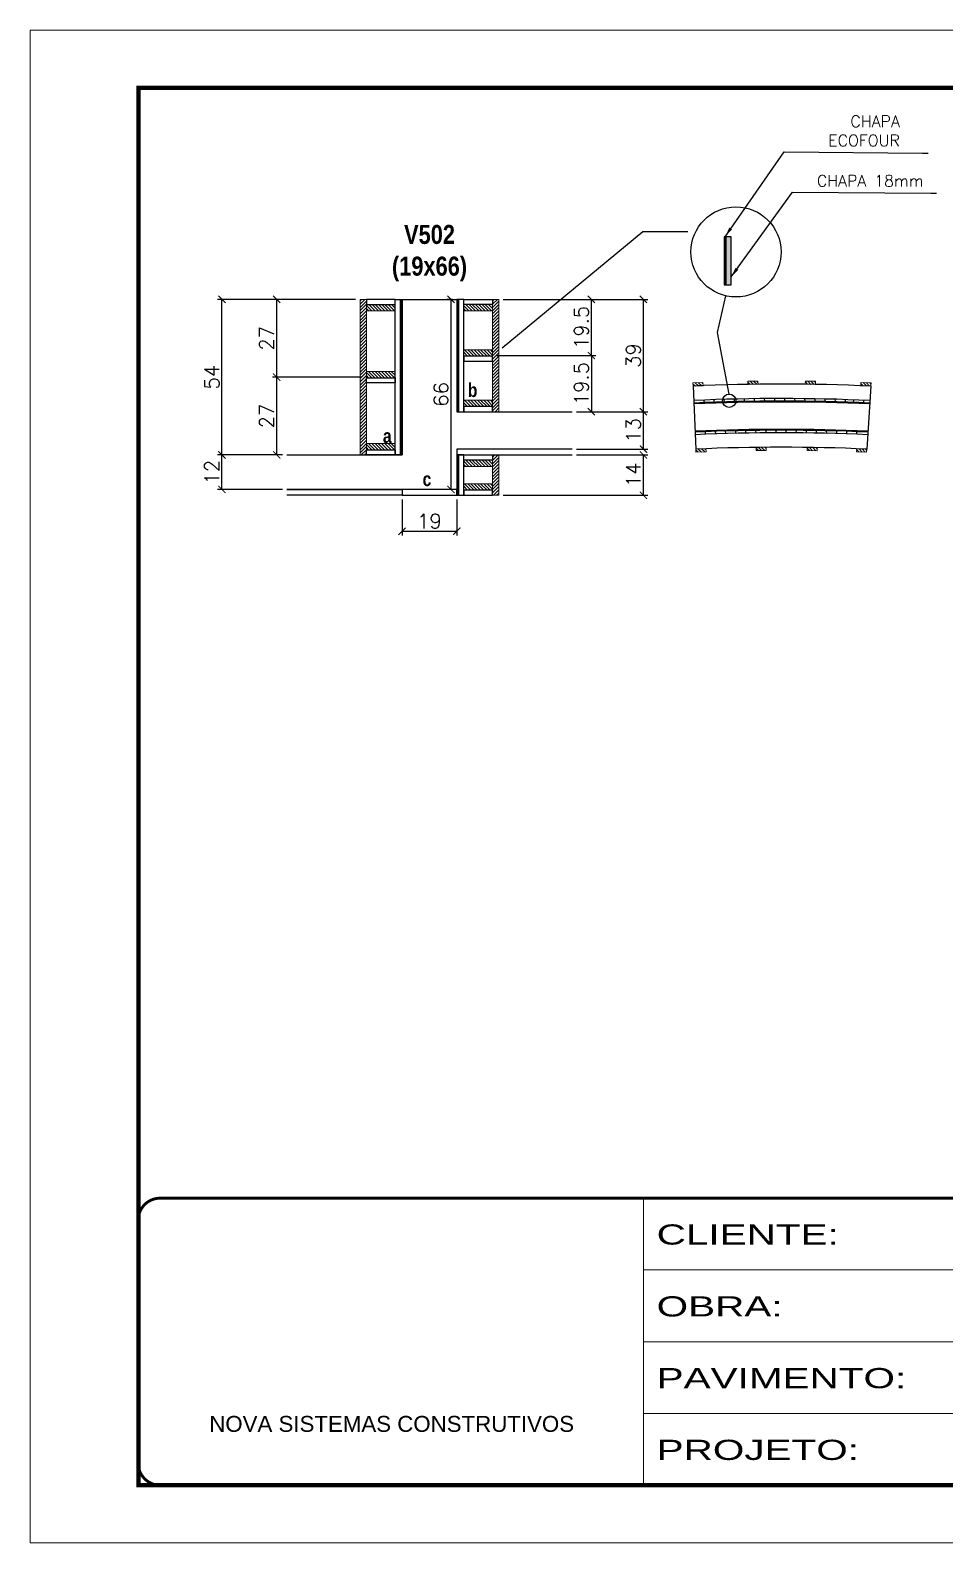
# Model space of a CAD drawing. Extents: x 3309 to 9563, y -2522 to 14608.
# Drawn here: x 4908 to 5543, y 6666 to 7716 of the extents above; entities that cross this region are included whole.
import ezdxf

# ---------------------------------------------------------------- set-up
doc = ezdxf.new("R2010")
doc.units = 0
doc.header["$PDMODE"] = 35
doc.header["$PDSIZE"] = -10
doc.linetypes.add('CONTINUO', pattern=[0])
doc.linetypes.add('DASHED', pattern=[0.75, 0.5, -0.25])
for name, color, linetype, lineweight in [('CONCRETO', 251, 'Continuous', 25), ('contorno de painel', 7, 'Continuous', 13), ('Folhas', 255, 'Continuous', 9), ('Hachura', 251, 'Continuous', 9), ('Madeira', 126, 'Continuous', 18), ('SARRAFO DE PRESSAO', 251, 'DASHED', 9)]:
    doc.layers.add(name, color=color, linetype=linetype, lineweight=lineweight)
for name, color, linetype in [('COTA', 241, 'Continuous'), ('Cota Seção (2x)', 4, 'Continuous'), ('detalhes', 4, 'Continuous'), ('NOMENCLATURA', 7, 'Continuous'), ('Painéis', 200, 'Continuous')]:
    doc.layers.add(name, color=color, linetype=linetype)
doc.styles.add('ARIAL', font='arial.ttf')
doc.styles.add('COTA TECNICA', font='techl___.ttf', dxfattribs={"height": 10})
doc.styles.add('Romans', font='romans.shx')
doc.styles.add('TECNICA', font='techb___.ttf', dxfattribs={"height": 10})
doc.styles.add('Tecnologia', font='')
doc.styles.get('Tecnologia').set_extended_font_data('Forgotten Futurist')
doc.dimstyles.new('Cota Seção (2x)', dxfattribs={"dimtxt": 10, "dimasz": 5, "dimexe": 3, "dimexo": 3, "dimgap": 2, "dimtad": 3, "dimdec": 1, "dimlfac": 0.5, "dimzin": 12, "dimdsep": 46, "dimtxsty": 'Romans', "dimblk": 'ARCHTICK', "dimcen": 0, "dimclrd": 4, "dimclre": 4, "dimclrt": 1, "dimadec": 1, "dimazin": 3, "dimtfac": 1, "dimtdec": 1, "dimtmove": 0, "dimatfit": 3, "dimldrblk": 'OBLIQUE', "dimfxl": 1, "dimtolj": 1, "dimtzin": 12, "dimarcsym": 0})
doc.dimstyles.new('PAINEL', dxfattribs={"dimtxt": 10, "dimasz": 3, "dimexe": 3, "dimexo": 3, "dimgap": 3, "dimtad": 1, "dimdec": 1, "dimzin": 12, "dimdsep": 46, "dimtxsty": 'COTA TECNICA', "dimblk1": 'OBLIQUE', "dimblk2": 'OBLIQUE', "dimsah": 1, "dimcen": 0.9, "dimclrd": 4, "dimclre": 4, "dimclrt": 240, "dimadec": 1, "dimazin": 3, "dimtfac": 1, "dimtdec": 1, "dimtmove": 0, "dimatfit": 3, "dimfxl": 1, "dimtolj": 1, "dimtzin": 12, "dimarcsym": 0})
pattern_1 = [(315, (28126.947, -708.0763), (1.12253202, 1.12253202), [])]
pattern_2 = [(225, (-3092.9148, -15442.2506), (1.12253202, -1.12253202), [])]

# ---------------------------------------------------------------- blocks, each defined once
blk = doc.blocks.new('9999999999')
at = {"color": 30, "linetype": 'CONTINUO'}
for p, q in [((98564.6, 34230.2), (98564.6, 34429.4)), ((98564.6, 34379.6), (99584, 34379.6)), ((98564.6, 34329.8), (99488, 34329.8)), ((98564.6, 34280), (99488, 34280))]:
    blk.add_line(p, q, dxfattribs=at)
at = {"color": 30, "linetype": 'CONTINUO', "const_width": 2}
blk.add_lwpolyline([(99584, 34230.2), (99584, 34414.4, 0.414214), (99569, 34429.4), (98229, 34429.4, 0.414214), (98214, 34414.4), (98214, 34245.2, 0.414214), (98229, 34230.2), (99584, 34230.2)], format="xyb", dxfattribs=at)
at = {"layer": 'Folhas'}
blk.add_lwpolyline([(98139, 34190.2), (99624, 34190.2), (99624, 35240.2), (98139, 35240.2)], close=True, dxfattribs=at)
at = {"layer": 'Folhas', "color": 30, "const_width": 3}
blk.add_lwpolyline([(98214, 34230.2), (99584, 34230.2), (99584, 35200.2), (98214, 35200.2)], close=True, dxfattribs=at)
at = {"color": 7, "linetype": 'Continuous', "ltscale": 5, "style": 'ARIAL'}
blk.add_text('NOVA SISTEMAS CONSTRUTIVOS', height=11.059, dxfattribs=at).set_placement((98263.2, 34267.2))
at = {"layer": 'Folhas', "color": 7, "style": 'Tecnologia', "width": 1.5}
for s, p in [('CLIENTE:', (98573.7, 34397.2)), ('OBRA:', (98573.7, 34347.3)), ('PAVIMENTO:', (98573.7, 34297.5)), ('PROJETO:', (98573.7, 34247.7))]:
    blk.add_text(s, height=14, dxfattribs=at).set_placement(p)
blk = doc.blocks.new('_ArchTick')
at = {"color": 0, "linetype": 'ByBlock', "const_width": 0.15}
blk.add_lwpolyline([(-0.5, -0.5), (0.5, 0.5)], dxfattribs=at)
blk = doc.blocks.new('*D1700')
at = {"layer": 'COTA', "color": 4, "lineweight": -2, "transparency": 16777216}
for p, q in [((5286.9, 7421.6), (5336.4, 7421.6)), ((5333.4, 7393.6), (5333.4, 7421.6)), ((5236.1, 7393.6), (5336.4, 7393.6))]:
    blk.add_line(p, q, dxfattribs=at)
at = {"layer": 'Defpoints', "color": 0, "transparency": 16777216}
for p in [(5283.9, 7421.6), (5333.4, 7421.6), (5233.1, 7393.6)]:
    blk.add_point(p, dxfattribs=at)
at = {"layer": 'COTA', "color": 4, "lineweight": -2, "transparency": 16777216, "xscale": 5, "yscale": 5, "zscale": 5}
for p, rotation in [((5333.4, 7421.6), 90), ((5333.4, 7393.6), 270)]:
    blk.add_blockref('_ArchTick', p, dxfattribs=dict(at, rotation=rotation))
at = {"layer": 'COTA', "color": 1, "transparency": 16777216, "insert": (5326.4, 7407.8), "char_height": 10, "attachment_point": 5, "rotation": 90, "style": 'Romans'}
blk.add_mtext('\\A1;14', dxfattribs=at)
blk = doc.blocks.new('_Oblique')
at = {"color": 0, "linetype": 'ByBlock', "lineweight": -2}
blk.add_line((-0.5, -0.5), (0.5, 0.5), dxfattribs=at)
blk = doc.blocks.new('*D1701')
at = {"layer": 'COTA', "color": 4, "lineweight": -2, "transparency": 16777216}
for p, q in [((5286.9, 7451.6), (5336.4, 7451.6)), ((5333.4, 7425.6), (5333.4, 7451.6)), ((5286.9, 7425.6), (5336.4, 7425.6))]:
    blk.add_line(p, q, dxfattribs=at)
at = {"layer": 'Defpoints', "color": 0, "transparency": 16777216}
for p in [(5283.9, 7451.6), (5333.4, 7451.6), (5283.9, 7425.6)]:
    blk.add_point(p, dxfattribs=at)
at = {"layer": 'COTA', "color": 4, "lineweight": -2, "transparency": 16777216, "xscale": 5, "yscale": 5, "zscale": 5}
for p, rotation in [((5333.4, 7451.6), 90), ((5333.4, 7425.6), 270)]:
    blk.add_blockref('_ArchTick', p, dxfattribs=dict(at, rotation=rotation))
at = {"layer": 'COTA', "color": 1, "transparency": 16777216, "insert": (5326.4, 7438.6), "char_height": 10, "attachment_point": 5, "rotation": 90, "style": 'Romans'}
blk.add_mtext('\\A1;13', dxfattribs=at)
blk = doc.blocks.new('*D1702')
at = {"layer": 'COTA', "color": 4, "lineweight": -2, "transparency": 16777216}
for p, q in [((5236.1, 7529.6), (5336.4, 7529.6)), ((5333.4, 7451.6), (5333.4, 7529.6)), ((5286.9, 7451.6), (5336.4, 7451.6))]:
    blk.add_line(p, q, dxfattribs=at)
at = {"layer": 'Defpoints', "color": 0, "transparency": 16777216}
for p in [(5233.1, 7529.6), (5333.4, 7529.6), (5283.9, 7451.6)]:
    blk.add_point(p, dxfattribs=at)
at = {"layer": 'COTA', "color": 4, "lineweight": -2, "transparency": 16777216, "xscale": 5, "yscale": 5, "zscale": 5}
for p, rotation in [((5333.4, 7529.6), 90), ((5333.4, 7451.6), 270)]:
    blk.add_blockref('_ArchTick', p, dxfattribs=dict(at, rotation=rotation))
at = {"layer": 'COTA', "color": 1, "transparency": 16777216, "insert": (5326.4, 7490.6), "char_height": 10, "attachment_point": 5, "rotation": 90, "style": 'Romans'}
blk.add_mtext('\\A1;39', dxfattribs=at)
blk = doc.blocks.new('*D1703')
at = {"layer": 'COTA', "color": 4, "lineweight": -2, "transparency": 16777216}
for p, q in [((5200.9, 7529.6), (5196.9, 7529.6)), ((5199.9, 7397.6), (5199.9, 7529.6)), ((5200.9, 7397.6), (5196.9, 7397.6))]:
    blk.add_line(p, q, dxfattribs=at)
at = {"layer": 'Defpoints', "color": 0, "transparency": 16777216}
for p in [(5199.9, 7529.6), (5203.9, 7529.6), (5203.9, 7397.6)]:
    blk.add_point(p, dxfattribs=at)
at = {"layer": 'COTA', "color": 4, "lineweight": -2, "transparency": 16777216, "xscale": 5, "yscale": 5, "zscale": 5}
for p, rotation in [((5199.9, 7529.6), 90), ((5199.9, 7397.6), 270)]:
    blk.add_blockref('_ArchTick', p, dxfattribs=dict(at, rotation=rotation))
at = {"layer": 'COTA', "color": 1, "transparency": 16777216, "insert": (5192.9, 7463.6), "char_height": 10, "attachment_point": 5, "rotation": 90, "style": 'Romans'}
blk.add_mtext('\\A1;66', dxfattribs=at)
blk = doc.blocks.new('*D1704')
at = {"layer": 'COTA', "color": 4, "lineweight": -2, "transparency": 16777216}
for p, q in [((5165.9, 7390.6), (5165.9, 7365.6)), ((5203.9, 7390.6), (5203.9, 7365.6)), ((5165.9, 7368.6), (5203.9, 7368.6))]:
    blk.add_line(p, q, dxfattribs=at)
at = {"layer": 'Defpoints', "color": 0, "transparency": 16777216}
for p in [(5165.9, 7393.6), (5203.9, 7393.6), (5203.9, 7368.6)]:
    blk.add_point(p, dxfattribs=at)
at = {"layer": 'COTA', "color": 4, "lineweight": -2, "transparency": 16777216, "xscale": 5, "yscale": 5, "zscale": 5, "rotation": 180}
blk.add_blockref('_ArchTick', (5165.9, 7368.6), dxfattribs=at)
at = {"layer": 'COTA', "color": 4, "lineweight": -2, "transparency": 16777216, "xscale": 5, "yscale": 5, "zscale": 5}
blk.add_blockref('_ArchTick', (5203.9, 7368.6), dxfattribs=at)
at = {"layer": 'COTA', "color": 1, "transparency": 16777216, "insert": (5184.9, 7375.6), "char_height": 10, "attachment_point": 5, "style": 'Romans'}
blk.add_mtext('\\A1;19', dxfattribs=at)
blk = doc.blocks.new('*D1705')
at = {"layer": 'COTA', "color": 4, "lineweight": -2, "transparency": 16777216}
for p, q in [((5231.7, 7490.6), (5300.3, 7490.6)), ((5297.3, 7490.6), (5297.3, 7451.6)), ((5286.9, 7451.6), (5300.3, 7451.6))]:
    blk.add_line(p, q, dxfattribs=at)
at = {"layer": 'Defpoints', "color": 0, "transparency": 16777216}
for p in [(5228.7, 7490.6), (5283.9, 7451.6), (5297.3, 7451.6)]:
    blk.add_point(p, dxfattribs=at)
at = {"layer": 'COTA', "color": 4, "lineweight": -2, "transparency": 16777216, "xscale": 5, "yscale": 5, "zscale": 5}
for p, rotation in [((5297.3, 7490.6), 90), ((5297.3, 7451.6), 270)]:
    blk.add_blockref('_ArchTick', p, dxfattribs=dict(at, rotation=rotation))
at = {"layer": 'COTA', "color": 1, "transparency": 16777216, "insert": (5290.3, 7471.1), "char_height": 10, "attachment_point": 5, "rotation": 90, "style": 'Romans'}
blk.add_mtext('\\A1;19.5', dxfattribs=at)
blk = doc.blocks.new('*D1706')
at = {"layer": 'COTA', "color": 4, "lineweight": -2, "transparency": 16777216}
for p, q in [((5236.1, 7529.6), (5300.3, 7529.6)), ((5297.3, 7490.6), (5297.3, 7529.6)), ((5231.7, 7490.6), (5300.3, 7490.6))]:
    blk.add_line(p, q, dxfattribs=at)
at = {"layer": 'Defpoints', "color": 0, "transparency": 16777216}
for p in [(5233.1, 7529.6), (5297.3, 7529.6), (5228.7, 7490.6)]:
    blk.add_point(p, dxfattribs=at)
at = {"layer": 'COTA', "color": 4, "lineweight": -2, "transparency": 16777216, "xscale": 5, "yscale": 5, "zscale": 5}
for p, rotation in [((5297.3, 7529.6), 90), ((5297.3, 7490.6), 270)]:
    blk.add_blockref('_ArchTick', p, dxfattribs=dict(at, rotation=rotation))
at = {"layer": 'COTA', "color": 1, "transparency": 16777216, "insert": (5290.3, 7510.1), "char_height": 10, "attachment_point": 5, "rotation": 90, "style": 'Romans'}
blk.add_mtext('\\A1;19.5', dxfattribs=at)
blk = doc.blocks.new('*D1707')
at = {"layer": 'COTA', "color": 4, "lineweight": -2, "transparency": 16777216}
for p, q in [((5082.9, 7421.6), (5037.9, 7421.6)), ((5040.9, 7397.6), (5040.9, 7421.6)), ((5082.9, 7397.6), (5037.9, 7397.6))]:
    blk.add_line(p, q, dxfattribs=at)
at = {"layer": 'Defpoints', "color": 0, "transparency": 16777216}
for p in [(5040.9, 7421.6), (5085.9, 7421.6), (5085.9, 7397.6)]:
    blk.add_point(p, dxfattribs=at)
at = {"layer": 'COTA', "color": 4, "lineweight": -2, "transparency": 16777216, "xscale": 5, "yscale": 5, "zscale": 5}
for p, rotation in [((5040.9, 7421.6), 90), ((5040.9, 7397.6), 270)]:
    blk.add_blockref('_ArchTick', p, dxfattribs=dict(at, rotation=rotation))
at = {"layer": 'COTA', "color": 1, "transparency": 16777216, "insert": (5033.9, 7409.6), "char_height": 10, "attachment_point": 5, "rotation": 90, "style": 'Romans'}
blk.add_mtext('\\A1;12', dxfattribs=at)
blk = doc.blocks.new('*D1708')
at = {"layer": 'COTA', "color": 4, "lineweight": -2, "transparency": 16777216}
for p, q in [((5133.7, 7529.6), (5037.9, 7529.6)), ((5040.9, 7421.6), (5040.9, 7529.6)), ((5082.9, 7421.6), (5037.9, 7421.6))]:
    blk.add_line(p, q, dxfattribs=at)
at = {"layer": 'Defpoints', "color": 0, "transparency": 16777216}
for p in [(5040.9, 7529.6), (5136.7, 7529.6), (5085.9, 7421.6)]:
    blk.add_point(p, dxfattribs=at)
at = {"layer": 'COTA', "color": 4, "lineweight": -2, "transparency": 16777216, "xscale": 5, "yscale": 5, "zscale": 5}
for p, rotation in [((5040.9, 7529.6), 90), ((5040.9, 7421.6), 270)]:
    blk.add_blockref('_ArchTick', p, dxfattribs=dict(at, rotation=rotation))
at = {"layer": 'COTA', "color": 1, "transparency": 16777216, "insert": (5033.9, 7475.6), "char_height": 10, "attachment_point": 5, "rotation": 90, "style": 'Romans'}
blk.add_mtext('\\A1;54', dxfattribs=at)
blk = doc.blocks.new('*D1709')
at = {"layer": 'COTA', "color": 4, "lineweight": -2, "transparency": 16777216}
for p, q in [((5138.1, 7475.6), (5075.9, 7475.6)), ((5078.9, 7421.6), (5078.9, 7475.6)), ((5082.9, 7421.6), (5075.9, 7421.6))]:
    blk.add_line(p, q, dxfattribs=at)
at = {"layer": 'Defpoints', "color": 0, "transparency": 16777216}
for p in [(5078.9, 7475.6), (5141.1, 7475.6), (5085.9, 7421.6)]:
    blk.add_point(p, dxfattribs=at)
at = {"layer": 'COTA', "color": 4, "lineweight": -2, "transparency": 16777216, "xscale": 5, "yscale": 5, "zscale": 5}
for p, rotation in [((5078.9, 7475.6), 90), ((5078.9, 7421.6), 270)]:
    blk.add_blockref('_ArchTick', p, dxfattribs=dict(at, rotation=rotation))
at = {"layer": 'COTA', "color": 1, "transparency": 16777216, "insert": (5071.9, 7448.6), "char_height": 10, "attachment_point": 5, "rotation": 90, "style": 'Romans'}
blk.add_mtext('\\A1;27', dxfattribs=at)
blk = doc.blocks.new('*D1710')
at = {"layer": 'COTA', "color": 4, "lineweight": -2, "transparency": 16777216}
for p, q in [((5133.7, 7529.6), (5075.9, 7529.6)), ((5078.9, 7475.6), (5078.9, 7529.6)), ((5138.1, 7475.6), (5075.9, 7475.6))]:
    blk.add_line(p, q, dxfattribs=at)
at = {"layer": 'Defpoints', "color": 0, "transparency": 16777216}
for p in [(5078.9, 7529.6), (5136.7, 7529.6), (5141.1, 7475.6)]:
    blk.add_point(p, dxfattribs=at)
at = {"layer": 'COTA', "color": 4, "lineweight": -2, "transparency": 16777216, "xscale": 5, "yscale": 5, "zscale": 5}
for p, rotation in [((5078.9, 7529.6), 90), ((5078.9, 7475.6), 270)]:
    blk.add_blockref('_ArchTick', p, dxfattribs=dict(at, rotation=rotation))
at = {"layer": 'COTA', "color": 1, "transparency": 16777216, "insert": (5071.9, 7502.6), "char_height": 10, "attachment_point": 5, "rotation": 90, "style": 'Romans'}
blk.add_mtext('\\A1;27', dxfattribs=at)

msp = doc.modelspace()

# ---------------------------------------------------------------- hatches: boundary and pattern name
at = {"layer": 'Hachura'}
h = msp.add_hatch(color=256, dxfattribs=at)
h.dxf.hatch_style = 1
h.paths.add_polyline_path([(5394.24, 7573.07), (5390.64, 7573.07), (5390.64, 7539.76), (5394.24, 7539.76)])
h = msp.add_hatch(dxfattribs=at)
h.set_pattern_fill('ANSI31', color=256, scale=0.5, angle=180, style=0)
h.set_pattern_definition(pattern_2)
h.paths.add_polyline_path([(5136.73, 7529.57), (5141.13, 7529.57), (5141.13, 7421.57), (5136.73, 7421.57)])
h = msp.add_hatch(dxfattribs=at)
h.set_pattern_fill('ANSI31', color=256, scale=0.5, angle=180, style=0)
h.set_pattern_definition(pattern_2)
h.paths.add_polyline_path([(5233.13, 7529.57), (5228.73, 7529.57), (5228.73, 7451.57), (5233.13, 7451.57)])
h = msp.add_hatch(dxfattribs=at)
h.set_pattern_fill('ANSI31', color=256, scale=0.5, angle=270, style=0)
h.set_pattern_definition(pattern_1)
h.paths.add_polyline_path([(5141.13, 7521.57), (5141.13, 7525.97), (5161.13, 7525.97), (5161.13, 7521.57)])
h = msp.add_hatch(dxfattribs=at)
h.set_pattern_fill('ANSI31', color=256, scale=0.5, angle=270, style=0)
h.set_pattern_definition(pattern_1)
h.paths.add_polyline_path([(5228.73, 7521.57), (5228.73, 7525.97), (5208.73, 7525.97), (5208.73, 7521.57)])
h = msp.add_hatch(dxfattribs=at)
h.set_pattern_fill('ANSI31', color=256, scale=0.5, angle=270, style=0)
h.set_pattern_definition([(315, (28126.947, -673.0763), (1.12253202, 1.12253202), [])])
h.paths.add_polyline_path([(5228.73, 7494.57), (5228.73, 7490.17), (5208.73, 7490.17), (5208.73, 7494.57)])
h = msp.add_hatch(dxfattribs=at)
h.set_pattern_fill('ANSI31', color=256, scale=0.5, angle=270, style=0)
h.set_pattern_definition([(315, (28126.947, -658.0763), (1.12253202, 1.12253202), [])])
h.paths.add_polyline_path([(5141.13, 7479.57), (5141.13, 7475.17), (5161.13, 7475.17), (5161.13, 7479.57)])
h = msp.add_hatch(dxfattribs=at)
h.set_pattern_fill('ANSI31', color=256, scale=0.5, angle=272.38709, style=0)
h.set_pattern_definition([(317.387087, (28676.491, 204.2419), (1.07480393, 1.16831193), [])])
h.paths.add_polyline_path([(5367.85, 7469.37), (5367.76, 7471.57), (5374.75, 7471.86), (5374.84, 7469.67)])
h = msp.add_hatch(dxfattribs=at)
h.set_pattern_fill('ANSI31', color=256, scale=0.5, angle=270.81463, style=0)
h.set_pattern_definition([(315.81463, (28506.436, -431.4773), (1.10645896, 1.13837815), [])])
h.paths.add_polyline_path([(5405.94, 7470.53), (5405.9, 7472.73), (5412.9, 7472.83), (5412.94, 7470.63)])
h = msp.add_hatch(dxfattribs=at)
h.set_pattern_fill('ANSI31', color=256, scale=0.5, angle=269.16676, style=0)
h.set_pattern_definition([(314.1667616, (28309.4859, -1092.412), (1.13873744, 1.10608918), [])])
h.paths.add_polyline_path([(5445.78, 7470.63), (5445.81, 7472.83), (5452.81, 7472.72), (5452.78, 7470.52)])
h = msp.add_hatch(dxfattribs=at)
h.set_pattern_fill('ANSI31', color=256, scale=0.5, angle=267.47985, style=0)
h.set_pattern_definition([(312.479846, (28085.9953, -1762.7518), (1.17080495, 1.07208769), [])])
h.paths.add_polyline_path([(5484.27, 7469.64), (5484.37, 7471.84), (5491.36, 7471.53), (5491.27, 7469.33)])
h = msp.add_hatch(dxfattribs=at)
h.set_pattern_fill('ANSI31', color=256, scale=0.5, angle=270, style=0)
h.set_pattern_definition([(315, (28126.947, -708.0763), (1.12253202, 1.12253202), [])])
h.paths.add_polyline_path([(5228.73, 7459.57), (5228.73, 7455.17), (5208.73, 7455.17), (5208.73, 7459.57)])
h = msp.add_hatch(dxfattribs=at)
h.set_pattern_fill('ANSI31', color=256, scale=0.5, angle=270, style=0)
h.set_pattern_definition(pattern_1)
h.paths.add_polyline_path([(5141.13, 7429.57), (5141.13, 7425.17), (5161.13, 7425.17), (5161.13, 7429.57)])
h = msp.add_hatch(dxfattribs=at)
h.set_pattern_fill('ANSI31', color=256, scale=0.5, angle=272.38636, style=0)
h.set_pattern_definition([(317.38636, (28678.4244, 157.9906), (1.07481877, 1.16829828), [])])
h.paths.add_polyline_path([(5369.88, 7423.42), (5369.78, 7425.62), (5376.78, 7425.91), (5376.87, 7423.71)])
h = msp.add_hatch(dxfattribs=at)
h.set_pattern_fill('ANSI31', color=256, scale=0.5, angle=270.60213, style=0)
h.set_pattern_definition([(315.60213, (28482.6209, -563.0193), (1.11067338, 1.13426667), [])])
h.paths.add_polyline_path([(5411.59, 7424.61), (5411.56, 7426.81), (5418.56, 7426.89), (5418.59, 7424.69)])
h = msp.add_hatch(dxfattribs=at)
h.set_pattern_fill('ANSI31', color=256, scale=0.5, angle=269.09011, style=0)
h.set_pattern_definition([(314.0901065, (28299.1929, -1169.012), (1.14021624, 1.10456469), [])])
h.paths.add_polyline_path([(5446.96, 7424.61), (5446.99, 7426.81), (5453.99, 7426.7), (5453.96, 7424.5)])
h = msp.add_hatch(dxfattribs=at)
h.set_pattern_fill('ANSI31', color=256, scale=0.5, angle=267.47985, style=0)
h.set_pattern_definition([(312.479846, (28083.036, -1808.6627), (1.17080495, 1.07208769), [])])
h.paths.add_polyline_path([(5481.31, 7423.73), (5481.41, 7425.92), (5488.4, 7425.62), (5488.31, 7423.42)])
h = msp.add_hatch(dxfattribs=at)
h.set_pattern_fill('ANSI31', color=256, scale=0.5, angle=270, style=0)
h.set_pattern_definition([(315, (28126.947, -816.0763), (1.12253202, 1.12253202), [])])
h.paths.add_polyline_path([(5228.73, 7413.57), (5228.73, 7417.97), (5208.73, 7417.97), (5208.73, 7413.57)])
h = msp.add_hatch(dxfattribs=at)
h.set_pattern_fill('ANSI31', color=256, scale=0.5, angle=180, style=0)
h.set_pattern_definition([(225, (-3092.9148, -15546.2506), (1.12253202, -1.12253202), [])])
h.paths.add_polyline_path([(5233.13, 7421.57), (5228.73, 7421.57), (5228.73, 7393.57), (5233.13, 7393.57)])
h = msp.add_hatch(dxfattribs=at)
h.set_pattern_fill('ANSI31', color=256, scale=0.5, angle=270, style=0)
h.set_pattern_definition([(315, (28126.947, -766.0763), (1.12253202, 1.12253202), [])])
h.paths.add_polyline_path([(5228.73, 7401.57), (5228.73, 7397.17), (5208.73, 7397.17), (5208.73, 7401.57)])

# ---------------------------------------------------------------- linework, layer by layer
at = {"layer": 'CONCRETO', "linetype": 'Continuous'}
for points in [[(5085.93, 7421.57), (5165.93, 7421.57), (5165.93, 7529.57), (5203.93, 7529.57), (5203.93, 7451.57), (5283.93, 7451.57)], [(5283.93, 7425.57), (5203.93, 7425.57), (5203.93, 7397.57), (5085.93, 7397.57)]]:
    msp.add_lwpolyline(points, dxfattribs=at)
at = {"layer": 'contorno de painel', "color": 5}
msp.add_line((5374.84, 7469.68), (5374.84, 7469.67), dxfattribs=at)
at = {"layer": 'Cota Seção (2x)', "color": 30, "true_color": 0xf26722}
for centre, radius in [((5397.65, 7562.52), 31.28), ((5392.93, 7459.15), 4.65)]:
    msp.add_circle(centre, radius, dxfattribs=at)
at = {"layer": 'Madeira'}
for points in [[(5136.73, 7529.57), (5141.13, 7529.57), (5141.13, 7421.57), (5136.73, 7421.57)], [(5233.13, 7529.57), (5228.73, 7529.57), (5228.73, 7451.57), (5233.13, 7451.57)], [(5141.13, 7521.57), (5141.13, 7525.97), (5161.13, 7525.97), (5161.13, 7521.57)], [(5228.73, 7521.57), (5228.73, 7525.97), (5208.73, 7525.97), (5208.73, 7521.57)], [(5228.73, 7494.57), (5228.73, 7490.17), (5208.73, 7490.17), (5208.73, 7494.57)], [(5141.13, 7479.57), (5141.13, 7475.17), (5161.13, 7475.17), (5161.13, 7479.57)], [(5367.85, 7469.37), (5367.76, 7471.57), (5374.75, 7471.86), (5374.84, 7469.67)], [(5405.94, 7470.53), (5405.9, 7472.73), (5412.9, 7472.83), (5412.94, 7470.63)], [(5445.78, 7470.63), (5445.81, 7472.83), (5452.81, 7472.72), (5452.78, 7470.52)], [(5484.27, 7469.64), (5484.37, 7471.84), (5491.36, 7471.53), (5491.27, 7469.33)], [(5228.73, 7459.57), (5228.73, 7455.17), (5208.73, 7455.17), (5208.73, 7459.57)], [(5141.13, 7429.57), (5141.13, 7425.17), (5161.13, 7425.17), (5161.13, 7429.57)], [(5369.88, 7423.42), (5369.78, 7425.62), (5376.78, 7425.91), (5376.87, 7423.71)], [(5411.59, 7424.61), (5411.56, 7426.81), (5418.56, 7426.89), (5418.59, 7424.69)], [(5446.96, 7424.61), (5446.99, 7426.81), (5453.99, 7426.7), (5453.96, 7424.5)], [(5481.31, 7423.73), (5481.41, 7425.92), (5488.4, 7425.62), (5488.31, 7423.42)], [(5228.73, 7413.57), (5228.73, 7417.97), (5208.73, 7417.97), (5208.73, 7413.57)], [(5233.13, 7421.57), (5228.73, 7421.57), (5228.73, 7393.57), (5233.13, 7393.57)], [(5228.73, 7401.57), (5228.73, 7397.17), (5208.73, 7397.17), (5208.73, 7401.57)]]:
    msp.add_lwpolyline(points, close=True, dxfattribs=at)
at = {"layer": 'Painéis'}
for p, q in [((5367.85, 7469.37), (5369.79, 7425.62)), ((5491.27, 7469.33), (5488.4, 7425.62)), ((5375.29, 7459.68), (5375.37, 7457.88)), ((5382.28, 7459.93), (5382.36, 7458.13)), ((5389.28, 7460.15), (5389.36, 7458.35)), ((5396.28, 7460.34), (5396.36, 7458.54)), ((5403.28, 7460.49), (5403.36, 7458.69)), ((5410.28, 7460.6), (5410.36, 7458.8)), ((5417.28, 7460.68), (5417.36, 7458.88)), ((5424.29, 7460.72), (5424.37, 7458.92)), ((5431.29, 7460.73), (5431.37, 7458.93)), ((5438.3, 7460.7), (5438.38, 7458.9)), ((5445.31, 7460.63), (5445.39, 7458.83)), ((5452.32, 7460.53), (5452.4, 7458.73)), ((5459.34, 7460.39), (5459.42, 7458.59)), ((5466.35, 7460.22), (5466.43, 7458.42)), ((5473.37, 7460.01), (5473.45, 7458.21)), ((5479.25, 7459.81), (5478.95, 7458.02)), ((5486.31, 7459.54), (5486, 7457.75)), ((5376.26, 7437.7), (5376.34, 7435.9)), ((5383.25, 7437.95), (5383.33, 7436.15)), ((5390.25, 7438.17), (5390.33, 7436.37)), ((5397.25, 7438.35), (5397.33, 7436.55)), ((5404.25, 7438.5), (5404.33, 7436.7)), ((5411.25, 7438.61), (5411.33, 7436.81)), ((5418.26, 7438.68), (5418.33, 7436.88)), ((5425.26, 7438.72), (5425.34, 7436.92)), ((5432.27, 7438.72), (5432.35, 7436.92)), ((5439.28, 7438.69), (5439.36, 7436.89)), ((5446.29, 7438.62), (5446.37, 7436.82)), ((5453.3, 7438.51), (5453.38, 7436.71)), ((5460.31, 7438.37), (5460.39, 7436.57)), ((5467.33, 7438.19), (5467.4, 7436.38)), ((5474.34, 7437.97), (5474.42, 7436.17)), ((5481.36, 7437.72), (5481.28, 7435.92))]:
    msp.add_line(p, q, dxfattribs=at)
for points in [[(5390.64, 7573.07), (5389.44, 7573.07), (5389.44, 7539.76), (5390.64, 7539.76)], [(5394.24, 7573.07), (5390.64, 7573.07), (5390.64, 7539.76), (5394.24, 7539.76)], [(5161.13, 7529.57), (5164.73, 7529.57), (5164.73, 7421.57), (5161.13, 7421.57)], [(5164.73, 7529.57), (5165.93, 7529.57), (5165.93, 7421.57), (5164.73, 7421.57)], [(5205.13, 7529.57), (5203.93, 7529.57), (5203.93, 7451.57), (5205.13, 7451.57)], [(5208.73, 7529.57), (5205.13, 7529.57), (5205.13, 7451.57), (5208.73, 7451.57)], [(5205.13, 7421.57), (5203.93, 7421.57), (5203.93, 7393.57), (5205.13, 7393.57)], [(5208.73, 7421.57), (5205.13, 7421.57), (5205.13, 7393.57), (5208.73, 7393.57)], [(5203.93, 7393.57), (5203.93, 7397.57), (5165.93, 7397.57), (5165.93, 7393.57)]]:
    msp.add_lwpolyline(points, close=True, dxfattribs=at)
at = {"layer": 'Painéis', "linetype": 'ByBlock'}
for points in [[(5141.13, 7525.97), (5161.13, 7525.97), (5161.13, 7529.57), (5141.13, 7529.57)], [(5228.73, 7525.97), (5208.73, 7525.97), (5208.73, 7529.57), (5228.73, 7529.57)], [(5228.73, 7490.17), (5208.73, 7490.17), (5208.73, 7486.57), (5228.73, 7486.57)], [(5141.13, 7475.17), (5161.13, 7475.17), (5161.13, 7471.57), (5141.13, 7471.57)], [(5228.73, 7455.17), (5208.73, 7455.17), (5208.73, 7451.57), (5228.73, 7451.57)], [(5141.13, 7425.17), (5161.13, 7425.17), (5161.13, 7421.57), (5141.13, 7421.57)], [(5228.73, 7417.97), (5208.73, 7417.97), (5208.73, 7421.57), (5228.73, 7421.57)], [(5228.73, 7397.17), (5208.73, 7397.17), (5208.73, 7393.57), (5228.73, 7393.57)]]:
    msp.add_lwpolyline(points, close=True, dxfattribs=at)
at = {"layer": 'Painéis'}
for points in [[(5283.93, 7425.57), (5203.93, 7425.57), (5203.93, 7421.57), (5283.93, 7421.57)], [(5085.93, 7397.57), (5165.93, 7397.57), (5165.93, 7393.57), (5085.93, 7393.57)]]:
    msp.add_lwpolyline(points, dxfattribs=at)
for radius, start in [(1386.4, 87.42964), (1376.4, 87.4382), (1374.6, 87.43975), (1374, 87.44027), (1355, 87.45691), (1354.4, 87.45744), (1352.6, 87.45904), (1342.6, 87.46802)]:
    msp.add_arc((5429.09, 6084.33), radius, start, 92.53173, dxfattribs=at)

# ---------------------------------------------------------------- block references
at = {"layer": 'SARRAFO DE PRESSAO', "color": 6, "linetype": 'ByBlock'}
msp.add_blockref('9999999999', (-93231.11, -27523.8), dxfattribs=at)

# ---------------------------------------------------------------- texts
at = {"color": 240, "char_height": 8, "attachment_point": 9, "style": 'Romans'}
for s, insert in [('\\A1;CHAPA  \\PECOFOUR', (5511.38, 7635.84)), ('\\A1;CHAPA 18mm', (5527.87, 7607.88))]:
    msp.add_mtext(s, dxfattribs=dict(at, insert=insert))
at = {"layer": 'detalhes', "style": 'TECNICA'}
for s, p in [('b', (5211.51, 7461.79)), ('a', (5152.61, 7429.93)), ('c', (5180.13, 7399.97))]:
    msp.add_text(s, height=9.6, dxfattribs=at).set_placement(p)
at = {"layer": 'NOMENCLATURA', "insert": (5184.96, 7581.26), "char_height": 13.2, "attachment_point": 2, "style": 'TECNICA'}
msp.add_mtext_dynamic_manual_height_columns('V502\\P(19x66)', width=300.2766, gutter_width=1, heights=[0], dxfattribs=at)

# ---------------------------------------------------------------- dimensions: what is measured, and where the dimension line sits
at = {"layer": 'COTA'}
for base, p1, p2, picture, middle in [((5040.94, 7529.57), (5085.93, 7421.57), (5136.73, 7529.57), '*D1708', (5033.94, 7475.57)), ((5199.88, 7529.57), (5203.93, 7397.57), (5203.93, 7529.57), '*D1703', (5192.88, 7463.57)), ((5297.3, 7529.57), (5228.73, 7490.57), (5233.13, 7529.57), '*D1706', (5290.3, 7510.07)), ((5333.44, 7529.57), (5283.93, 7451.57), (5233.13, 7529.57), '*D1702', (5326.44, 7490.57)), ((5297.3, 7451.57), (5228.73, 7490.57), (5283.93, 7451.57), '*D1705', (5290.3, 7471.07)), ((5078.95, 7475.57), (5085.93, 7421.57), (5141.13, 7475.57), '*D1709', (5071.95, 7448.57)), ((5333.44, 7451.57), (5283.93, 7425.57), (5283.93, 7451.57), '*D1701', (5326.44, 7438.57)), ((5040.94, 7421.57), (5085.93, 7397.57), (5085.93, 7421.57), '*D1707', (5033.94, 7409.57))]:
    dim = msp.add_linear_dim(base=base, p1=p1, p2=p2, angle=90, dimstyle='Cota Seção (2x)', dxfattribs=at)
    dim.commit()
    dim.dimension.update_dxf_attribs({"geometry": picture, "text_midpoint": middle})
dim = msp.add_linear_dim(base=(5078.95, 7529.57), p1=(5141.13, 7475.57), p2=(5136.73, 7529.57), angle=90, dimstyle='Cota Seção (2x)', override={"dimtmove": 1}, dxfattribs=at)
dim.commit()
dim.dimension.update_dxf_attribs({"geometry": '*D1710', "text_midpoint": (5071.95, 7502.57)})
dim = msp.add_linear_dim(base=(5333.44, 7421.57), p1=(5233.13, 7393.57), p2=(5283.93, 7421.57), angle=90, dimstyle='Cota Seção (2x)', dxfattribs=at)
dim.commit()
dim.dimension.update_dxf_attribs({"geometry": '*D1700', "text_midpoint": (5333.44, 7407.77), "dimtype": 160})
dim = msp.add_linear_dim(base=(5203.93, 7368.63), p1=(5165.93, 7393.57), p2=(5203.93, 7393.57), dimstyle='Cota Seção (2x)', dxfattribs=at)
dim.commit()
dim.dimension.update_dxf_attribs({"geometry": '*D1704', "text_midpoint": (5184.93, 7375.63)})

# ---------------------------------------------------------------- leaders
at = {"annotation_type": 0, "has_hookline": 1, "hookline_direction": 1, "horizontal_direction": (-1, 0, 0)}
for points in [[(5390.04, 7573.07), (5431.1, 7632.05), (5527.04, 7631.19)], [(5394.24, 7545.12), (5436.83, 7604.09), (5532.77, 7603.24)]]:
    msp.add_leader(points, dimstyle='PAINEL', override={"dimasz": 7}, dxfattribs=at)
at = {"layer": 'Painéis', "linetype": 'ByBlock'}
for points in [[(5235.31, 7495.94), (5332.99, 7576.67), (5364.16, 7576.67)], [(5392.93, 7463.8), (5384.78, 7506.49), (5390.65, 7532.04)]]:
    msp.add_leader(points, dimstyle='PAINEL', override={"dimgap": 3, "dimtad": 0}, dxfattribs=at)

doc.saveas('drawing.dxf')
